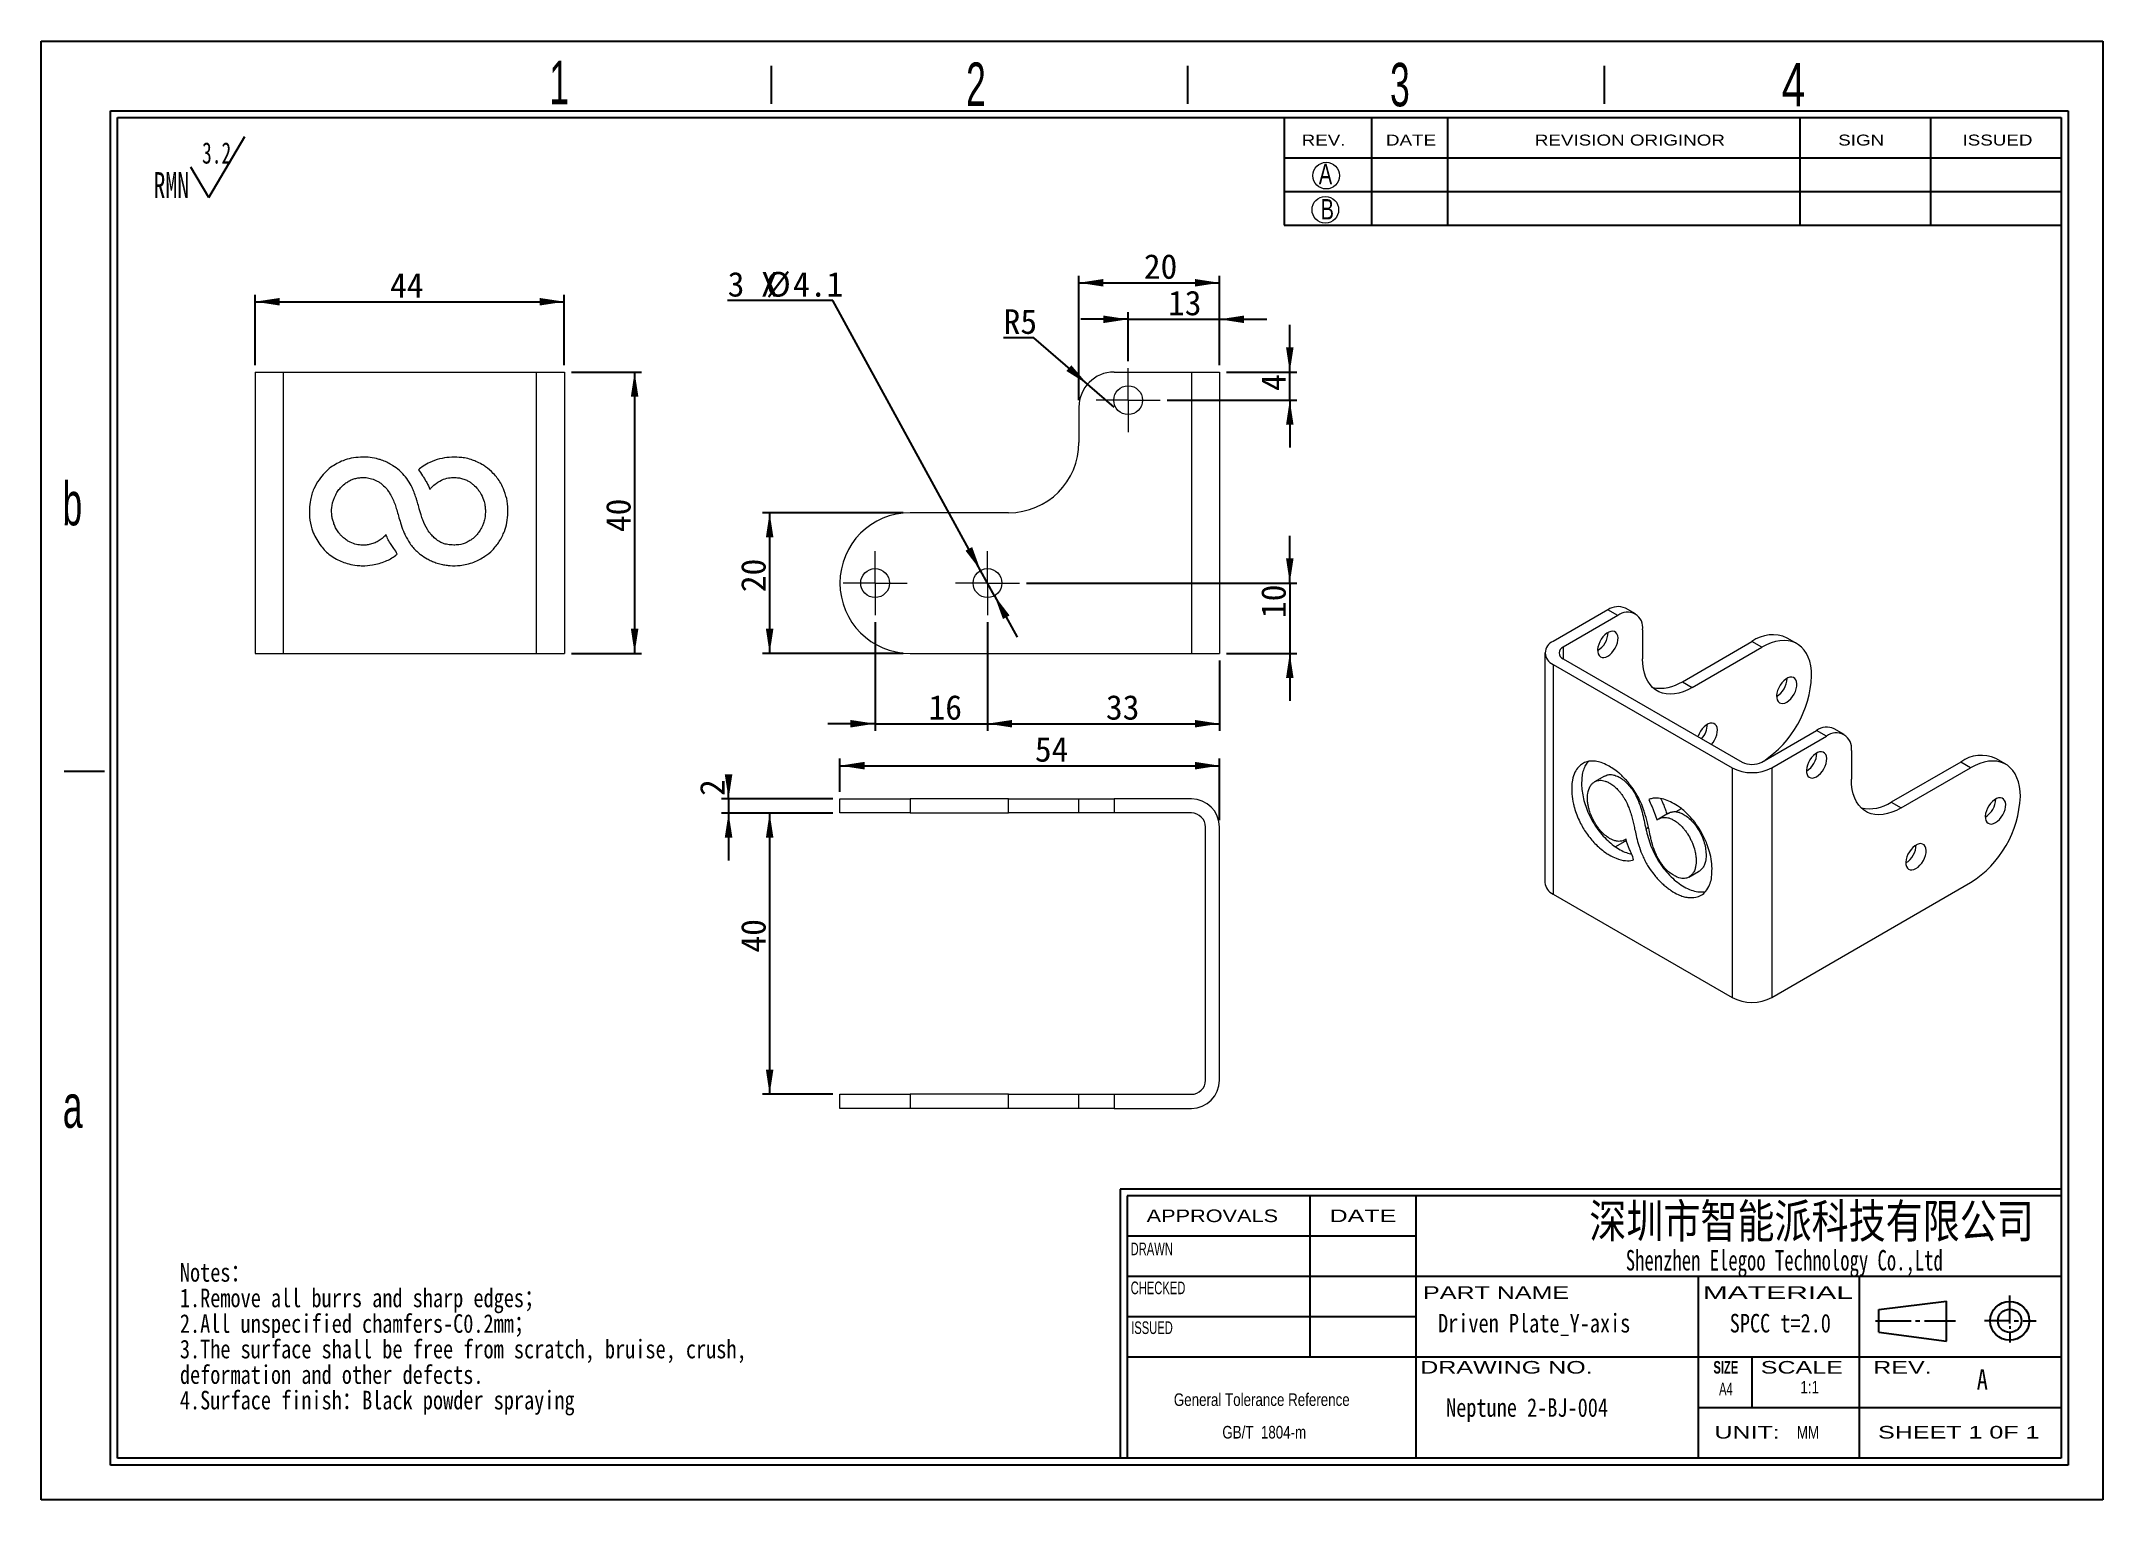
# Model space of a CAD drawing. Header units: millimetres. Extents: x 2 to 295, y 1 to 209.
import ezdxf

# ---------------------------------------------------------------- set-up
doc = ezdxf.new("R2010")
doc.units = ezdxf.units.MM
doc.linetypes.add('CENTER', pattern=[10.16, 6.35, -1.27, 1.27, -1.27])
doc.layers.add('DIM', color=5, linetype='Continuous')
doc.layers.add('SLD-0', color=179, linetype='Continuous')
doc.layers.add('中心线', color=1, linetype='CENTER', lineweight=15)
doc.styles.add('SLDTEXTSTYLE0', font='SIMSUN.TTC', dxfattribs={"width": 0.67})
doc.styles.add('SLDTEXTSTYLE1', font='SIMSUN.TTC', dxfattribs={"width": 0.8})
doc.styles.add('SLDTEXTSTYLE10', font='ARIAL.TTF', dxfattribs={"width": 1.2324})
doc.styles.add('SLDTEXTSTYLE11', font='ARIAL.TTF', dxfattribs={"width": 1.7064})
doc.styles.add('SLDTEXTSTYLE12', font='SIMSUN.TTC', dxfattribs={"width": 0.8, "bigfont": 'bigfont'})
doc.styles.add('SLDTEXTSTYLE13', font='SIMKAI.TTF', dxfattribs={"width": 0.67})
doc.styles.add('SLDTEXTSTYLE14', font='SIMSUN.TTC')
doc.styles.add('SLDTEXTSTYLE2', font='ARIAL.TTF', dxfattribs={"width": 0.7584})
doc.styles.add('SLDTEXTSTYLE3', font='SIMSUN.TTC', dxfattribs={"width": 0.8, "bigfont": 'bigfont'})
doc.styles.add('SLDTEXTSTYLE4', font='SIMSUN.TTC', dxfattribs={"width": 0.8})
doc.styles.add('SLDTEXTSTYLE5', font='ARIAL.TTF', dxfattribs={"width": 0.63516})
doc.styles.add('SLDTEXTSTYLE6', font='GOTHIC.TTF', dxfattribs={"width": 0.7304})
doc.styles.add('SLDTEXTSTYLE7', font='GOTHIC.TTF', dxfattribs={"width": 0.61171})
doc.styles.add('SLDTEXTSTYLE8', font='ARIALBD.TTF', dxfattribs={"width": 0.63516})
doc.styles.add('SLDTEXTSTYLE9', font='ARIAL.TTF', dxfattribs={"width": 1.422})
doc.dimstyles.new('SLDDIMSTYLE0', dxfattribs={"dimtxt": 3.5, "dimasz": 3.5, "dimexe": 0, "dimexo": 0.0625, "dimgap": 0.875, "dimtad": 2, "dimrnd": 1e-09, "dimzin": 12, "dimdsep": 46, "dimtxsty": 'SLDTEXTSTYLE0', "dimsah": 1, "dimcen": 0.09, "dimadec": 0, "dimazin": 3, "dimtfac": 1, "dimtofl": 0, "dimtmove": 0, "dimatfit": 3, "dimfxl": 0, "dimfrac": 2, "dimtolj": 1, "dimtzin": 12, "dimarcsym": 0})
doc.dimstyles.new('SLDDIMSTYLE1', dxfattribs={"dimtxt": 3.5, "dimasz": 3.5, "dimexe": 0, "dimexo": 0.0625, "dimgap": 0.875, "dimtad": 2, "dimrnd": 1e-09, "dimzin": 12, "dimdsep": 46, "dimtxsty": 'SLDTEXTSTYLE0', "dimsah": 1, "dimcen": 0.09, "dimadec": 0, "dimazin": 3, "dimtfac": 1, "dimtmove": 0, "dimatfit": 0, "dimfxl": 0, "dimfrac": 2, "dimtolj": 1, "dimtzin": 12, "dimarcsym": 0})
doc.dimstyles.new('SLDDIMSTYLE2', dxfattribs={"dimtxt": 3.5, "dimasz": 3.5, "dimexe": 0, "dimexo": 0.0625, "dimgap": 0.875, "dimtad": 0, "dimtih": 1, "dimtoh": 1, "dimrnd": 1e-09, "dimzin": 12, "dimdsep": 46, "dimtxsty": 'SLDTEXTSTYLE0', "dimsah": 1, "dimcen": 0, "dimadec": 0, "dimazin": 3, "dimtfac": 1, "dimtofl": 0, "dimtmove": 0, "dimatfit": 3, "dimfxl": 0, "dimfrac": 2, "dimtolj": 1, "dimtzin": 12, "dimarcsym": 0})
doc.dimstyles.new('SLDDIMSTYLE3', dxfattribs={"dimtxt": 3.5, "dimasz": 3.5, "dimexe": 0, "dimexo": 0.0625, "dimgap": 0.875, "dimtad": 0, "dimtih": 1, "dimtoh": 1, "dimrnd": 1e-09, "dimzin": 12, "dimdsep": 46, "dimtxsty": 'SLDTEXTSTYLE0', "dimsah": 1, "dimcen": 0, "dimadec": 0, "dimazin": 3, "dimtfac": 1, "dimtmove": 0, "dimatfit": 3, "dimfxl": 0, "dimfrac": 2, "dimtolj": 1, "dimtzin": 12, "dimarcsym": 0})

# ---------------------------------------------------------------- blocks, each defined once
blk = doc.blocks.new('SW_NOTE_0')
at = {"layer": 'SLD-0', "color": 0}
for q in [(12.98, 9.35), (5.31, 5.02)]:
    blk.add_line((7.87, 0.69), q, dxfattribs=at)
at = {"layer": 'SLD-0', "color": 0, "attachment_point": 1, "style": 'SLDTEXTSTYLE0'}
for s, insert, char_height in [('3.2', (6.9, 8.55), 3.032), ('RMN', (0, 4.31), 3.704)]:
    blk.add_mtext(s, dxfattribs=dict(at, insert=insert, char_height=char_height))
blk = doc.blocks.new('SW_NOTE_1')
at = {"layer": 'SLD-0', "color": 0, "char_height": 2.6458, "attachment_point": 1}
for s, insert, style in [('Notes\\M+18146', (0, 3.08), 'SLDTEXTSTYLE3'), ('1.Remove all burrs and sharp edges\\M+18147', (0, -0.55), 'SLDTEXTSTYLE3'), ('2.All unspecified chamfers-C0.2mm\\M+18147', (0, -4.19), 'SLDTEXTSTYLE3'), ('3.The surface shall be free from scratch, bruise, crush, ', (0, -7.82), 'SLDTEXTSTYLE4'), ('deformation and other defects.', (0, -11.45), 'SLDTEXTSTYLE4'), ('4.Surface finish\\M+18146Black powder spraying', (0, -15.08), 'SLDTEXTSTYLE3')]:
    blk.add_mtext(s, dxfattribs=dict(at, insert=insert, style=style))
blk = doc.blocks.new('SW_NOTE_2')
at = {"layer": 'SLD-0', "color": 0, "char_height": 1.7927, "attachment_point": 2, "style": 'SLDTEXTSTYLE2'}
for s, insert in [('General Tolerance Reference ', (13.02, 2.31)), (' GB/T  1804-m', (13.11, -2.32))]:
    blk.add_mtext(s, dxfattribs=dict(at, insert=insert))
blk = doc.blocks.new('_D')
at = {"layer": 'DIM'}
for p, q in [((77.23, 161.64), (87.23, 161.64)), ((86.23, 161.64), (86.23, 121.64)), ((77.23, 121.64), (87.23, 121.64))]:
    blk.add_line(p, q, dxfattribs=at)
for points in [[(86.23, 161.64), (85.7, 158.14), (86.77, 158.14)], [(86.23, 121.64), (86.77, 125.14), (85.7, 125.14)]]:
    blk.add_solid(points, dxfattribs=at)
at = {"layer": 'DIM', "insert": (82.16, 138.88), "char_height": 3.5, "attachment_point": 1, "rotation": 90, "style": 'SLDTEXTSTYLE14'}
blk.add_mtext('40', dxfattribs=at)
blk = doc.blocks.new('_D_1')
at = {"layer": 'DIM'}
for p, q in [((32.23, 162.64), (32.23, 172.64)), ((32.23, 171.64), (76.23, 171.64)), ((76.23, 162.64), (76.23, 172.64))]:
    blk.add_line(p, q, dxfattribs=at)
for points in [[(32.23, 171.64), (35.73, 171.1), (35.73, 172.17)], [(76.23, 171.64), (72.73, 172.17), (72.73, 171.1)]]:
    blk.add_solid(points, dxfattribs=at)
at = {"layer": 'DIM', "insert": (51.44, 175.71), "char_height": 3.5, "attachment_point": 1, "style": 'SLDTEXTSTYLE14'}
blk.add_mtext('44', dxfattribs=at)
blk = doc.blocks.new('_D_2')
at = {"layer": 'DIM'}
for p, q in [((124.44, 141.64), (104.44, 141.64)), ((105.44, 141.64), (105.44, 121.64)), ((124.44, 121.64), (104.44, 121.64))]:
    blk.add_line(p, q, dxfattribs=at)
for points in [[(105.44, 141.64), (104.91, 138.14), (105.98, 138.14)], [(105.44, 121.64), (105.98, 125.14), (104.91, 125.14)]]:
    blk.add_solid(points, dxfattribs=at)
at = {"layer": 'DIM', "insert": (101.37, 130.34), "char_height": 3.5, "attachment_point": 1, "rotation": 90, "style": 'SLDTEXTSTYLE14'}
blk.add_mtext('20', dxfattribs=at)
blk = doc.blocks.new('_D_3')
at = {"layer": 'DIM'}
for p, q in [((120.44, 126.09), (120.44, 110.64)), ((136.44, 126.09), (136.44, 110.64)), ((120.44, 111.64), (113.71, 111.64)), ((120.44, 111.64), (136.44, 111.64)), ((136.44, 111.64), (143.17, 111.64))]:
    blk.add_line(p, q, dxfattribs=at)
for points in [[(120.44, 111.64), (116.94, 112.17), (116.94, 111.1)], [(136.44, 111.64), (139.94, 111.1), (139.94, 112.17)]]:
    blk.add_solid(points, dxfattribs=at)
at = {"layer": 'DIM', "insert": (128.05, 115.71), "char_height": 3.5, "attachment_point": 1, "style": 'SLDTEXTSTYLE14'}
blk.add_mtext('16', dxfattribs=at)
blk = doc.blocks.new('_D_4')
at = {"layer": 'DIM'}
for p, q in [((136.44, 126.09), (136.44, 110.64)), ((169.44, 120.64), (169.44, 110.64)), ((136.44, 111.64), (169.44, 111.64))]:
    blk.add_line(p, q, dxfattribs=at)
for points in [[(136.44, 111.64), (139.94, 111.1), (139.94, 112.17)], [(169.44, 111.64), (165.94, 112.17), (165.94, 111.1)]]:
    blk.add_solid(points, dxfattribs=at)
at = {"layer": 'DIM', "insert": (153.29, 115.71), "char_height": 3.5, "attachment_point": 1, "style": 'SLDTEXTSTYLE14'}
blk.add_mtext('33', dxfattribs=at)
blk = doc.blocks.new('_D_5')
at = {"layer": 'DIM'}
for p, q in [((156.44, 163.19), (156.44, 170.14)), ((169.44, 162.64), (169.44, 170.14)), ((156.44, 169.14), (149.71, 169.14)), ((156.44, 169.14), (169.44, 169.14)), ((169.44, 169.14), (176.17, 169.14))]:
    blk.add_line(p, q, dxfattribs=at)
for points in [[(156.44, 169.14), (152.94, 169.67), (152.94, 168.6)], [(169.44, 169.14), (172.94, 168.6), (172.94, 169.67)]]:
    blk.add_solid(points, dxfattribs=at)
at = {"layer": 'DIM', "insert": (162.12, 173.21), "char_height": 3.5, "attachment_point": 1, "style": 'SLDTEXTSTYLE14'}
blk.add_mtext('13', dxfattribs=at)
blk = doc.blocks.new('_D_6')
at = {"layer": 'DIM'}
for p, q in [((179.44, 161.64), (179.44, 168.37)), ((170.44, 161.64), (180.44, 161.64)), ((179.44, 157.64), (179.44, 161.64)), ((161.99, 157.64), (180.44, 157.64)), ((179.44, 157.64), (179.44, 150.9))]:
    blk.add_line(p, q, dxfattribs=at)
for points in [[(179.44, 161.64), (179.98, 165.14), (178.91, 165.14)], [(179.44, 157.64), (178.91, 154.14), (179.98, 154.14)]]:
    blk.add_solid(points, dxfattribs=at)
at = {"layer": 'DIM', "insert": (175.37, 158.96), "char_height": 3.5, "attachment_point": 1, "rotation": 90, "style": 'SLDTEXTSTYLE14'}
blk.add_mtext('4', dxfattribs=at)
blk = doc.blocks.new('_D_7')
at = {"layer": 'DIM'}
for p, q in [((179.44, 131.64), (179.44, 138.37)), ((141.99, 131.64), (180.44, 131.64)), ((179.44, 131.64), (179.44, 121.64)), ((170.44, 121.64), (180.44, 121.64)), ((179.44, 121.64), (179.44, 114.9))]:
    blk.add_line(p, q, dxfattribs=at)
for points in [[(179.44, 131.64), (179.98, 135.14), (178.91, 135.14)], [(179.44, 121.64), (178.91, 118.14), (179.98, 118.14)]]:
    blk.add_solid(points, dxfattribs=at)
at = {"layer": 'DIM', "insert": (175.37, 126.66), "char_height": 3.5, "attachment_point": 1, "rotation": 90, "style": 'SLDTEXTSTYLE14'}
blk.add_mtext('10', dxfattribs=at)
blk = doc.blocks.new('_D_8')
at = {"layer": 'DIM'}
for p, q in [((149.44, 157.64), (149.44, 175.33)), ((149.44, 174.33), (169.44, 174.33)), ((169.44, 162.64), (169.44, 175.33))]:
    blk.add_line(p, q, dxfattribs=at)
for points in [[(149.44, 174.33), (152.94, 173.79), (152.94, 174.87)], [(169.44, 174.33), (165.94, 174.87), (165.94, 173.79)]]:
    blk.add_solid(points, dxfattribs=at)
at = {"layer": 'DIM', "insert": (158.68, 178.4), "char_height": 3.5, "attachment_point": 1, "style": 'SLDTEXTSTYLE14'}
blk.add_mtext('20', dxfattribs=at)
blk = doc.blocks.new('_D_9')
at = {"layer": 'DIM'}
for p, q in [((143.04, 166.5), (138.73, 166.5)), ((150.66, 159.91), (143.04, 166.5)), ((154.44, 156.64), (150.66, 159.91))]:
    blk.add_line(p, q, dxfattribs=at)
blk.add_solid([(150.66, 159.91), (148.37, 162.6), (147.66, 161.79)], dxfattribs=at)
at = {"layer": 'DIM', "insert": (138.73, 170.57), "char_height": 3.5, "attachment_point": 1, "style": 'SLDTEXTSTYLE14'}
blk.add_mtext('R5', dxfattribs=at)
blk = doc.blocks.new('_D_10')
at = {"layer": 'DIM'}
for p, q in [((114.45, 171.8), (99.47, 171.8)), ((135.46, 133.43), (114.45, 171.8)), ((137.43, 129.84), (135.46, 133.43)), ((137.43, 129.84), (140.66, 123.93))]:
    blk.add_line(p, q, dxfattribs=at)
for points in [[(135.46, 133.43), (134.25, 136.76), (133.31, 136.24)], [(137.43, 129.84), (138.64, 126.51), (139.58, 127.03)]]:
    blk.add_solid(points, dxfattribs=at)
at = {"layer": 'DIM', "char_height": 3.5, "attachment_point": 1, "style": 'SLDTEXTSTYLE14'}
for s, insert in [('%%c', (104.91, 175.87)), ('3 X ', (99.47, 175.87)), ('4.1', (108.78, 175.87))]:
    blk.add_mtext(s, dxfattribs=dict(at, insert=insert))
blk = doc.blocks.new('SW_CENTERMARKSYMBOL_0')
at = {"layer": '中心线', "color": 0}
for p, q in [((0, 2.5), (0, 4.55)), ((-2.5, 0), (-4.55, 0)), ((0, 0), (-2.5, 0)), ((0, 0), (0, 2.5)), ((0, 0), (0, -2.5)), ((0, 0), (2.5, 0)), ((2.5, 0), (4.55, 0)), ((0, -2.5), (0, -4.55))]:
    blk.add_line(p, q, dxfattribs=at)
blk = doc.blocks.new('SW_CENTERMARKSYMBOL_1')
at = {"layer": '中心线', "color": 0}
for p, q in [((0, 2.5), (0, 4.55)), ((-2.5, 0), (-4.55, 0)), ((0, 0), (-2.5, 0)), ((0, 0), (0, 2.5)), ((0, 0), (0, -2.5)), ((0, 0), (2.5, 0)), ((2.5, 0), (4.55, 0)), ((0, -2.5), (0, -4.55))]:
    blk.add_line(p, q, dxfattribs=at)
blk = doc.blocks.new('SW_CENTERMARKSYMBOL_2')
at = {"layer": '中心线', "color": 0}
for p, q in [((0, 2.5), (0, 4.55)), ((-2.5, 0), (-4.55, 0)), ((0, 0), (-2.5, 0)), ((0, 0), (0, 2.5)), ((0, 0), (0, -2.5)), ((0, 0), (2.5, 0)), ((2.5, 0), (4.55, 0)), ((0, -2.5), (0, -4.55))]:
    blk.add_line(p, q, dxfattribs=at)
blk = doc.blocks.new('_D_11')
at = {"layer": 'DIM'}
for p, q in [((114.44, 98.94), (104.44, 98.94)), ((105.44, 98.94), (105.44, 58.94)), ((114.44, 58.94), (104.44, 58.94))]:
    blk.add_line(p, q, dxfattribs=at)
for points in [[(105.44, 98.94), (104.91, 95.44), (105.98, 95.44)], [(105.44, 58.94), (105.98, 62.44), (104.91, 62.44)]]:
    blk.add_solid(points, dxfattribs=at)
at = {"layer": 'DIM', "insert": (101.37, 79.1), "char_height": 3.5, "attachment_point": 1, "rotation": 90, "style": 'SLDTEXTSTYLE14'}
blk.add_mtext('40', dxfattribs=at)
blk = doc.blocks.new('_D_12')
at = {"layer": 'DIM'}
for p, q in [((115.44, 101.94), (115.44, 106.67)), ((115.44, 105.67), (169.44, 105.67)), ((169.44, 97.94), (169.44, 106.67))]:
    blk.add_line(p, q, dxfattribs=at)
for points in [[(115.44, 105.67), (118.94, 105.13), (118.94, 106.21)], [(169.44, 105.67), (165.94, 106.21), (165.94, 105.13)]]:
    blk.add_solid(points, dxfattribs=at)
at = {"layer": 'DIM', "insert": (143.18, 109.74), "char_height": 3.5, "attachment_point": 1, "style": 'SLDTEXTSTYLE14'}
blk.add_mtext('54', dxfattribs=at)
blk = doc.blocks.new('_D_13')
at = {"layer": 'DIM'}
for p, q in [((99.6, 100.94), (99.6, 102.72)), ((114.44, 100.94), (98.6, 100.94)), ((99.6, 100.94), (99.6, 98.94)), ((114.44, 98.94), (98.6, 98.94)), ((99.6, 98.94), (99.6, 92.21))]:
    blk.add_line(p, q, dxfattribs=at)
for points in [[(99.6, 100.94), (100.14, 104.44), (99.06, 104.44)], [(99.6, 98.94), (99.06, 95.44), (100.14, 95.44)]]:
    blk.add_solid(points, dxfattribs=at)
at = {"layer": 'DIM', "insert": (95.53, 101.36), "char_height": 3.5, "attachment_point": 1, "rotation": 90, "style": 'SLDTEXTSTYLE14'}
blk.add_mtext('2', dxfattribs=at)

msp = doc.modelspace()

# ---------------------------------------------------------------- linework, layer by layer
at = {"color": 7, "linetype": 'Continuous', "lineweight": 15}
for p, q in [((32.235, 161.635), (32.235, 121.635)), ((32.235, 161.635), (36.235, 161.635)), ((36.235, 161.635), (36.235, 121.635)), ((36.235, 161.635), (72.235, 161.635)), ((72.235, 161.635), (72.235, 121.635)), ((72.235, 161.635), (76.235, 161.635)), ((76.235, 161.635), (76.235, 121.635)), ((154.444, 161.635), (165.444, 161.635)), ((165.444, 161.635), (165.444, 121.635)), ((165.444, 161.635), (169.444, 161.635)), ((169.444, 161.635), (169.444, 121.635)), ((149.444, 156.635), (149.444, 151.635)), ((139.444, 141.635), (125.444, 141.635)), ((224.691, 127.821), (216.913, 123.33)), ((226.106, 127.004), (218.327, 122.514)), ((226.106, 127.004), (224.691, 127.821)), ((228.605, 127.252), (227.191, 128.068)), ((229.641, 124.963), (229.641, 120.88)), ((235.298, 117.613), (245.197, 123.328)), ((246.612, 122.511), (245.197, 123.328)), ((251.611, 123.006), (250.197, 123.823)), ((32.235, 121.635), (36.235, 121.635)), ((36.235, 121.635), (72.235, 121.635)), ((72.235, 121.635), (76.235, 121.635)), ((125.444, 121.635), (165.444, 121.635)), ((165.444, 121.635), (169.444, 121.635)), ((215.742, 121.698), (215.742, 89.036)), ((218.327, 120.881), (243.783, 106.186)), ((236.712, 116.797), (246.612, 122.511)), ((216.913, 120.065), (242.369, 105.37)), ((216.913, 120.065), (216.913, 87.403)), ((235.298, 117.613), (236.712, 116.797)), ((246.612, 106.186), (254.39, 110.676)), ((248.026, 105.37), (255.804, 109.86)), ((255.804, 109.86), (254.39, 110.676)), ((258.304, 110.107), (256.89, 110.924)), ((259.34, 107.818), (259.34, 103.735)), ((274.896, 106.183), (264.996, 100.468)), ((276.31, 105.367), (274.896, 106.183)), ((281.31, 105.862), (279.895, 106.678)), ((224.22, 104.186), (222.806, 103.369)), ((242.369, 105.37), (242.369, 72.708)), ((248.026, 105.37), (248.026, 72.708)), ((266.411, 99.652), (276.31, 105.367)), ((115.444, 98.945), (115.444, 100.945)), ((115.444, 100.945), (125.444, 100.945)), ((125.444, 100.945), (125.444, 98.945)), ((139.444, 100.945), (125.444, 100.945)), ((139.444, 98.945), (139.444, 100.945)), ((139.444, 100.945), (149.444, 100.945)), ((149.444, 98.945), (149.444, 100.945)), ((149.444, 100.945), (154.444, 100.945)), ((154.444, 100.945), (154.444, 98.945)), ((165.444, 100.945), (154.444, 100.945)), ((264.996, 100.468), (266.411, 99.652)), ((125.444, 98.945), (115.444, 98.945)), ((125.444, 98.945), (139.444, 98.945)), ((149.444, 98.945), (139.444, 98.945)), ((154.444, 98.945), (149.444, 98.945)), ((165.444, 98.945), (154.444, 98.945)), ((167.444, 60.945), (167.444, 96.945)), ((169.444, 60.945), (169.444, 96.945)), ((230.478, 96.867), (230.112, 96.655)), ((233.306, 98.899), (231.891, 98.083)), ((235.134, 99.555), (234.371, 99.114)), ((227.332, 95.051), (225.773, 94.151)), ((227.121, 95.123), (227.289, 95.22)), ((236.193, 89.802), (237.607, 90.618)), ((248.026, 72.708), (276.31, 89.036)), ((216.913, 87.403), (242.369, 72.708)), ((115.444, 56.945), (115.444, 58.945)), ((115.444, 58.945), (125.444, 58.945)), ((125.444, 58.945), (125.444, 56.945)), ((139.444, 58.945), (125.444, 58.945)), ((139.444, 56.945), (139.444, 58.945)), ((139.444, 58.945), (149.444, 58.945)), ((149.444, 56.945), (149.444, 58.945)), ((149.444, 58.945), (154.444, 58.945)), ((154.444, 58.945), (154.444, 56.945)), ((154.444, 58.945), (165.444, 58.945)), ((125.444, 56.945), (115.444, 56.945)), ((139.444, 56.945), (125.444, 56.945)), ((149.444, 56.945), (139.444, 56.945)), ((154.444, 56.945), (149.444, 56.945)), ((154.444, 56.945), (165.444, 56.945))]:
    msp.add_line(p, q, dxfattribs=at)
at = {"color": 8, "linetype": 'Continuous', "lineweight": 15}
msp.add_line((218.327, 122.514), (218.327, 120.881), dxfattribs=at)
at = {"color": 7, "linetype": 'Continuous', "lineweight": 15, "flags": 128}
for points in [[(224.691, 121.248), (224.983, 121.451), (225.263, 121.714), (225.519, 122.026), (225.742, 122.375), (225.921, 122.746), (226.051, 123.125), (226.124, 123.495), (226.139, 123.842), (226.095, 124.151), (225.993, 124.41), (225.838, 124.608), (225.636, 124.737), (225.395, 124.791), (225.125, 124.769), (224.838, 124.672), (224.545, 124.502), (224.257, 124.268), (223.988, 123.979), (223.747, 123.647), (223.545, 123.285), (223.39, 122.908), (223.288, 122.531), (223.244, 122.171), (223.258, 121.841), (223.332, 121.556), (223.461, 121.326), (223.641, 121.162), (223.863, 121.07), (224.12, 121.053), (224.399, 121.114), (224.691, 121.248)], [(253.683, 118.428), (253.653, 119.164), (253.562, 119.859), (253.413, 120.507), (253.205, 121.102), (252.941, 121.64), (252.624, 122.115), (252.254, 122.524), (251.837, 122.864), (251.375, 123.13), (250.873, 123.322), (250.334, 123.437), (249.763, 123.475), (249.166, 123.435), (248.547, 123.317), (247.911, 123.122), (247.264, 122.853), (246.612, 122.511)], [(236.712, 116.797), (236.06, 116.455), (235.413, 116.186), (234.777, 115.991), (234.158, 115.873), (233.56, 115.833), (232.99, 115.871), (232.451, 115.986), (231.948, 116.178), (231.487, 116.444), (231.069, 116.784), (230.7, 117.193), (230.382, 117.668), (230.119, 118.206), (229.911, 118.801), (229.761, 119.449), (229.671, 120.144), (229.641, 120.88)], [(250.147, 114.713), (250.439, 114.916), (250.719, 115.179), (250.975, 115.491), (251.198, 115.84), (251.377, 116.212), (251.506, 116.59), (251.58, 116.961), (251.595, 117.308), (251.55, 117.617), (251.449, 117.876), (251.293, 118.073), (251.091, 118.202), (250.851, 118.257), (250.581, 118.235), (250.294, 118.137), (250, 117.968), (249.713, 117.734), (249.444, 117.444), (249.203, 117.112), (249.001, 116.75), (248.846, 116.373), (248.744, 115.996), (248.699, 115.636), (248.714, 115.306), (248.788, 115.021), (248.917, 114.791), (249.097, 114.627), (249.319, 114.535), (249.575, 114.519), (249.855, 114.579), (250.147, 114.713)], [(239.444, 108.691), (239.662, 108.96), (239.884, 109.309), (240.064, 109.68), (240.193, 110.059), (240.266, 110.429), (240.281, 110.776), (240.237, 111.085), (240.135, 111.344), (239.98, 111.542), (239.778, 111.671), (239.537, 111.725), (239.267, 111.703), (238.98, 111.606), (238.687, 111.436), (238.399, 111.202), (238.13, 110.913), (237.889, 110.581), (237.687, 110.219), (237.532, 109.842), (237.519, 109.802)], [(254.39, 104.103), (254.682, 104.306), (254.961, 104.569), (255.218, 104.881), (255.44, 105.23), (255.62, 105.602), (255.749, 105.981), (255.823, 106.351), (255.837, 106.698), (255.793, 107.007), (255.691, 107.266), (255.536, 107.464), (255.334, 107.592), (255.093, 107.647), (254.824, 107.625), (254.536, 107.527), (254.243, 107.358), (253.956, 107.124), (253.686, 106.835), (253.446, 106.502), (253.243, 106.14), (253.088, 105.763), (252.986, 105.387), (252.942, 105.026), (252.957, 104.697), (253.03, 104.411), (253.16, 104.182), (253.339, 104.017), (253.562, 103.925), (253.818, 103.909), (254.098, 103.969), (254.39, 104.103)], [(283.381, 101.283), (283.351, 102.019), (283.261, 102.714), (283.111, 103.362), (282.904, 103.958), (282.64, 104.495), (282.322, 104.971), (281.953, 105.38), (281.536, 105.719), (281.074, 105.986), (280.571, 106.178), (280.033, 106.293), (279.462, 106.33), (278.864, 106.29), (278.245, 106.172), (277.609, 105.978), (276.963, 105.709), (276.31, 105.367)], [(266.411, 99.652), (265.758, 99.31), (265.111, 99.041), (264.476, 98.847), (263.856, 98.729), (263.259, 98.689), (262.688, 98.726), (262.149, 98.841), (261.647, 99.033), (261.185, 99.3), (260.768, 99.639), (260.399, 100.048), (260.081, 100.524), (259.817, 101.061), (259.609, 101.657), (259.46, 102.304), (259.37, 102.999), (259.34, 103.735)], [(279.846, 97.569), (280.137, 97.771), (280.417, 98.034), (280.674, 98.347), (280.896, 98.696), (281.076, 99.067), (281.205, 99.446), (281.278, 99.816), (281.293, 100.163), (281.249, 100.472), (281.147, 100.731), (280.992, 100.929), (280.79, 101.058), (280.549, 101.112), (280.28, 101.09), (279.992, 100.992), (279.699, 100.823), (279.412, 100.589), (279.142, 100.3), (278.901, 99.967), (278.699, 99.605), (278.544, 99.228), (278.442, 98.852), (278.398, 98.491), (278.413, 98.162), (278.486, 97.876), (278.615, 97.647), (278.795, 97.483), (279.018, 97.391), (279.274, 97.374), (279.554, 97.434), (279.846, 97.569)], [(268.532, 91.037), (268.824, 91.24), (269.104, 91.503), (269.36, 91.815), (269.583, 92.164), (269.762, 92.536), (269.891, 92.915), (269.965, 93.285), (269.98, 93.632), (269.935, 93.941), (269.833, 94.2), (269.678, 94.398), (269.476, 94.526), (269.235, 94.581), (268.966, 94.559), (268.679, 94.461), (268.385, 94.292), (268.098, 94.058), (267.828, 93.769), (267.588, 93.436), (267.386, 93.074), (267.23, 92.697), (267.129, 92.321), (267.084, 91.96), (267.099, 91.631), (267.173, 91.345), (267.302, 91.116), (267.481, 90.951), (267.704, 90.859), (267.96, 90.843), (268.24, 90.903), (268.532, 91.037)]]:
    msp.add_lwpolyline(points, dxfattribs=at)
at = {"color": 7, "linetype": 'Continuous', "lineweight": 15}
for centre in [(156.444, 157.635), (120.444, 131.635), (136.444, 131.635)]:
    msp.add_circle(centre, 2.05, dxfattribs=at)
for centre, radius, start, end in [((154.444, 156.635), 5, 90, 180), ((139.444, 151.635), 10, 270, 0), ((125.444, 131.635), 10, 90, 180), ((125.444, 131.635), 10, 180, 270), ((226.157, 125.763), 2.526, 65.84324, 125.46729), ((227.486, 125.312), 2.184, 350.78593, 129.20332), ((217.549, 121.698), 1.752, 111.26828, 248.73173), ((221.633, 124.687), 3.094, 301.33873, 358.66664), ((248.118, 119.325), 4.955, 65.19464, 126.11581), ((218.637, 121.698), 0.873, 110.78332, 249.21669), ((232.178, 122.394), 5.709, 258.6599, 303.1226), ((238.296, 119.131), 15.403, 303.80886, 357.38411), ((247.089, 118.153), 3.094, 301.3388, 358.6666), ((235.736, 111.641), 3.133, 317.06122, 358.31618), ((255.856, 108.619), 2.526, 65.84324, 125.46729), ((257.184, 108.168), 2.184, 350.78593, 129.20332), ((245.197, 108.915), 3.074, 242.60962, 297.39038), ((251.331, 107.543), 3.095, 301.34556, 358.65981), ((277.817, 102.18), 4.955, 65.19464, 126.11581), ((245.197, 110.801), 6.124, 242.49142, 297.50857), ((165.444, 96.945), 4, 0, 90), ((261.877, 105.25), 5.709, 258.6599, 303.1226), ((268.061, 101.964), 15.335, 302.54187, 357.45812), ((276.787, 101.008), 3.095, 301.34561, 358.65979), ((165.444, 96.945), 2, 0, 90), ((265.473, 94.477), 3.095, 301.34561, 358.65976), ((217.726, 89.223), 1.993, 185.38836, 245.9318), ((245.197, 78.139), 6.124, 242.49142, 297.50857), ((165.444, 60.945), 2, 270, 0), ((165.444, 60.945), 4, 270, 0)]:
    msp.add_arc(centre, radius, start, end, dxfattribs=at)
for points, knots in [([(57.116, 144.964), (57.202, 145.073), (57.47, 145.379), (58.096, 145.893), (58.957, 146.425), (59.885, 146.627), (60.554, 146.656), (60.995, 146.63), (61.325, 146.578), (61.624, 146.518), (62.003, 146.379), (62.444, 146.234), (62.82, 145.985), (63.084, 145.794), (63.488, 145.496), (63.801, 145.099), (64.119, 144.715), (64.425, 144.247), (64.754, 143.572), (64.94, 142.719), (65.037, 141.828), (64.964, 140.975), (64.771, 140.19), (64.526, 139.583), (64.209, 139.053), (63.771, 138.488), (63.368, 138.042), (62.863, 137.716), (62.223, 137.33), (61.392, 137.058), (60.448, 137.034), (59.69, 137.086), (58.966, 137.256), (58.324, 137.602), (57.746, 138.024), (57.215, 138.591), (56.602, 139.412), (56.15, 140.36), (55.822, 141.467), (55.536, 142.351), (55.337, 143.171), (55.096, 143.865), (54.868, 144.515), (54.519, 145.373), (54.004, 146.266), (53.375, 147.056), (52.667, 147.764), (52.042, 148.197), (51.382, 148.623), (50.776, 148.921), (50.111, 149.168), (49.294, 149.395), (48.353, 149.557), (47.15, 149.542), (45.945, 149.421), (44.51, 148.989), (42.836, 148.099), (41.471, 146.629), (40.522, 145.007), (40.08, 143.571), (39.952, 142.193), (39.958, 140.814), (40.198, 139.688), (40.681, 138.286), (41.343, 137.223), (42.204, 136.183), (42.958, 135.573), (43.768, 135.052), (44.662, 134.639), (45.642, 134.33), (46.597, 134.141), (47.727, 134.072), (49.101, 134.204), (50.726, 134.636), (51.857, 135.269), (52.356, 135.668), (52.428, 135.728)], [0.01269956, 0.01269956, 0.01269956, 0.01269956, 0.01868654, 0.03014678, 0.04750577, 0.06169433, 0.07045276, 0.07631328, 0.08069778, 0.0848484, 0.08939088, 0.09810056, 0.10470656, 0.10866636, 0.11218095, 0.12627036, 0.130164, 0.13366839, 0.15033997, 0.16208825, 0.17112627, 0.18887674, 0.19857997, 0.20585258, 0.2169921, 0.22503266, 0.23670654, 0.24255918, 0.25084153, 0.26893975, 0.2792559, 0.2914085, 0.30160165, 0.3110061, 0.32259619, 0.33229469, 0.34434521, 0.36664318, 0.3769789, 0.39410354, 0.406657, 0.41325377, 0.42573865, 0.43633156, 0.45311388, 0.46993346, 0.47965947, 0.49612738, 0.50256952, 0.51345955, 0.52511984, 0.53312183, 0.54996459, 0.56597486, 0.58482767, 0.60193178, 0.63025314, 0.66540633, 0.68666433, 0.71088066, 0.72932618, 0.7461442, 0.77013522, 0.77842709, 0.80997579, 0.82327514, 0.83641558, 0.85155369, 0.86468125, 0.87867321, 0.89572625, 0.90648558, 0.9273163, 0.95489915, 0.97835904, 0.98240558, 0.98240558, 0.98240558, 0.98240558]), ([(50.904, 138.558), (50.866, 138.514), (50.681, 138.306), (50.307, 137.958), (49.755, 137.583), (49.142, 137.282), (48.513, 137.11), (47.884, 137.005), (47.342, 137.025), (46.86, 137.07), (46.279, 137.212), (45.673, 137.46), (45.057, 137.874), (44.62, 138.239), (44.281, 138.604), (43.982, 138.989), (43.739, 139.38), (43.531, 139.862), (43.367, 140.316), (43.209, 140.877), (43.092, 141.658), (43.147, 142.814), (43.542, 143.927), (44.055, 144.797), (44.547, 145.356), (45.087, 145.839), (45.645, 146.189), (46.173, 146.406), (46.702, 146.577), (47.21, 146.631), (47.783, 146.66), (48.44, 146.581), (49.103, 146.391), (49.63, 146.129), (50.005, 145.905), (50.306, 145.686), (50.674, 145.347), (51.063, 144.923), (51.491, 144.264), (51.784, 143.705), (52, 143.178), (52.211, 142.683), (52.389, 142), (52.646, 141.134), (52.952, 140.122), (53.234, 139.202), (53.696, 138.234), (54.124, 137.446), (54.712, 136.693), (55.219, 136.165), (55.866, 135.598), (56.574, 135.149), (57.318, 134.771), (57.993, 134.504), (58.69, 134.307), (59.369, 134.188), (60.263, 134.073), (61.264, 134.105), (62.396, 134.286), (63.595, 134.692), (64.866, 135.311), (66.076, 136.336), (67.031, 137.533), (67.712, 138.868), (68.12, 140.27), (68.21, 141.72), (68.192, 143.255), (67.741, 144.65), (67.149, 146.02), (66.22, 147.183), (65.274, 148.038), (64.422, 148.583), (63.741, 148.923), (62.91, 149.226), (62.116, 149.437), (61.06, 149.54), (59.871, 149.545), (58.447, 149.331), (57.205, 148.869), (56.209, 148.308), (55.691, 147.925), (55.474, 147.743)], [0.01620576, 0.01620576, 0.01620576, 0.01620576, 0.01870891, 0.02819923, 0.03810721, 0.0473947, 0.05744971, 0.06612406, 0.0747478, 0.08072175, 0.08694716, 0.10045348, 0.10863687, 0.11886518, 0.12492869, 0.13004417, 0.13985746, 0.14464561, 0.1526592, 0.16062753, 0.1697096, 0.18660308, 0.20992751, 0.21971313, 0.23000466, 0.24186166, 0.25081877, 0.25822862, 0.26640289, 0.27469838, 0.28012047, 0.2910887, 0.3030215, 0.30966534, 0.31639281, 0.32184302, 0.32565831, 0.33791746, 0.34649186, 0.35944664, 0.3650423, 0.37101846, 0.38260116, 0.39540009, 0.40995232, 0.42817786, 0.43671978, 0.4561282, 0.46663558, 0.47779832, 0.48762029, 0.50365556, 0.51373661, 0.5235434, 0.5348735, 0.54486062, 0.55322467, 0.57367847, 0.58775256, 0.60244036, 0.62807745, 0.64812589, 0.6702696, 0.69365112, 0.71222749, 0.73272647, 0.75610293, 0.77778037, 0.79535801, 0.82016993, 0.84115344, 0.85001358, 0.86367719, 0.87386133, 0.8881054, 0.89892278, 0.91944584, 0.93921831, 0.96062238, 0.97613589, 0.98832427, 0.98832427, 0.98832427, 0.98832427]), ([(55.474, 147.743), (55.706, 147.488), (55.954, 147.027), (56.371, 146.434), (56.721, 145.785), (57.012, 145.308), (57.116, 144.964)], [0, 0, 0, 0, 0.3171783, 0.4834521, 0.6705373, 1, 1, 1, 1]), ([(52.428, 135.728), (52.329, 136.021), (52.047, 136.484), (51.426, 137.362), (51.005, 138.011), (50.904, 138.558)], [0, 0, 0, 0, 0.2858737, 0.5005894, 1, 1, 1, 1]), ([(231.678, 97.928), (231.739, 97.982), (231.928, 98.123), (232.371, 98.287), (232.98, 98.37), (233.636, 98.156), (234.109, 97.906), (234.421, 97.705), (234.655, 97.528), (234.866, 97.357), (235.134, 97.088), (235.446, 96.79), (235.712, 96.434), (235.898, 96.169), (236.184, 95.762), (236.406, 95.31), (236.631, 94.866), (236.846, 94.359), (237.079, 93.674), (237.211, 92.901), (237.279, 92.134), (237.228, 91.467), (237.091, 90.906), (236.918, 90.51), (236.694, 90.207), (236.384, 89.924), (236.099, 89.724), (235.742, 89.664), (235.289, 89.61), (234.702, 89.727), (234.034, 90.093), (233.499, 90.444), (232.986, 90.879), (232.533, 91.423), (232.124, 92.004), (231.748, 92.684), (231.315, 93.605), (230.995, 94.563), (230.763, 95.601), (230.561, 96.44), (230.421, 97.19), (230.25, 97.855), (230.089, 98.479), (229.842, 99.322), (229.478, 100.262), (229.033, 101.163), (228.533, 102.03), (228.09, 102.639), (227.624, 103.256), (227.196, 103.747), (226.725, 104.221), (226.147, 104.74), (225.482, 105.255), (224.631, 105.734), (223.779, 106.128), (222.764, 106.36), (221.581, 106.317), (220.616, 105.674), (219.945, 104.737), (219.632, 103.745), (219.542, 102.672), (219.546, 101.543), (219.716, 100.526), (220.057, 99.184), (220.526, 98.046), (221.134, 96.846), (221.667, 96.039), (222.24, 95.283), (222.872, 94.581), (223.565, 93.929), (224.24, 93.385), (225.039, 92.867), (226.011, 92.414), (227.16, 92.104), (227.96, 92.159), (228.312, 92.281), (228.363, 92.3)], [0.01269956, 0.01269956, 0.01269956, 0.01269956, 0.01868654, 0.03014678, 0.04750577, 0.06169433, 0.07045276, 0.07631328, 0.08069778, 0.0848484, 0.08939088, 0.09810056, 0.10470656, 0.10866636, 0.11218095, 0.12627036, 0.130164, 0.13366839, 0.15033997, 0.16208825, 0.17112627, 0.18887674, 0.19857997, 0.20585258, 0.2169921, 0.22503266, 0.23670654, 0.24255918, 0.25084153, 0.26893975, 0.2792559, 0.2914085, 0.30160165, 0.3110061, 0.32259619, 0.33229469, 0.34434521, 0.36664318, 0.3769789, 0.39410354, 0.406657, 0.41325377, 0.42573865, 0.43633156, 0.45311388, 0.46993346, 0.47965947, 0.49612738, 0.50256952, 0.51345955, 0.52511984, 0.53312183, 0.54996459, 0.56597486, 0.58482767, 0.60193178, 0.63025314, 0.66540633, 0.68666433, 0.71088066, 0.72932618, 0.7461442, 0.77013522, 0.77842709, 0.80997579, 0.82327514, 0.83641558, 0.85155369, 0.86468125, 0.87867321, 0.89572625, 0.90648558, 0.9273163, 0.95489915, 0.97835904, 0.98240558, 0.98240558, 0.98240558, 0.98240558]), ([(221.92, 106.264), (221.784, 106.104), (221.494, 105.763), (221.192, 105.066), (221.008, 104.222), (220.95, 103.286), (220.976, 102.298), (221.15, 101.245), (221.428, 100.164), (221.866, 99.054), (222.387, 97.931), (223.07, 96.856), (223.836, 95.871), (224.674, 95.011), (225.548, 94.269), (226.446, 93.684), (227.299, 93.289), (227.835, 93.147), (228.082, 93.081)], [0, 0, 0, 0, 0.0542038, 0.1157148, 0.1772512, 0.2387547, 0.3002141, 0.3617642, 0.4232024, 0.4848034, 0.550571, 0.6160437, 0.6815917, 0.74713, 0.8127153, 0.8782361, 0.9438546, 1, 1, 1, 1]), ([(227.286, 95.233), (227.259, 95.213), (227.128, 95.118), (226.864, 94.987), (226.473, 94.906), (226.04, 94.91), (225.595, 95.027), (225.15, 95.198), (224.767, 95.435), (224.426, 95.669), (224.016, 96.022), (223.587, 96.471), (223.151, 97.061), (222.842, 97.538), (222.603, 97.974), (222.392, 98.411), (222.219, 98.829), (222.072, 99.308), (221.957, 99.745), (221.845, 100.268), (221.762, 100.954), (221.801, 101.875), (222.08, 102.622), (222.443, 103.124), (222.791, 103.379), (223.173, 103.553), (223.567, 103.611), (223.94, 103.572), (224.315, 103.496), (224.674, 103.333), (225.079, 103.123), (225.543, 102.79), (226.013, 102.364), (226.385, 101.935), (226.65, 101.599), (226.863, 101.297), (227.123, 100.87), (227.398, 100.366), (227.701, 99.653), (227.908, 99.077), (228.061, 98.558), (228.21, 98.068), (228.336, 97.437), (228.517, 96.625), (228.734, 95.674), (228.933, 94.808), (229.26, 93.829), (229.563, 93.011), (229.978, 92.156), (230.337, 91.518), (230.795, 90.79), (231.295, 90.135), (231.821, 89.523), (232.298, 89.029), (232.791, 88.584), (233.271, 88.209), (233.903, 87.751), (234.612, 87.368), (235.412, 87.054), (236.259, 86.896), (237.158, 86.882), (238.014, 87.225), (238.69, 87.813), (239.171, 88.625), (239.459, 89.603), (239.523, 90.751), (239.51, 92.011), (239.191, 93.335), (238.773, 94.695), (238.116, 96.024), (237.447, 97.108), (236.845, 97.9), (236.363, 98.457), (235.775, 99.043), (235.214, 99.54), (234.468, 100.054), (233.627, 100.544), (232.619, 100.951), (231.741, 101.08), (231.037, 101.029), (230.671, 100.928), (230.517, 100.868)], [0.01620576, 0.01620576, 0.01620576, 0.01620576, 0.01870891, 0.02819923, 0.03810721, 0.0473947, 0.05744971, 0.06612406, 0.0747478, 0.08072175, 0.08694716, 0.10045348, 0.10863687, 0.11886518, 0.12492869, 0.13004417, 0.13985746, 0.14464561, 0.1526592, 0.16062753, 0.1697096, 0.18660308, 0.20992751, 0.21971313, 0.23000466, 0.24186166, 0.25081877, 0.25822862, 0.26640289, 0.27469838, 0.28012047, 0.2910887, 0.3030215, 0.30966534, 0.31639281, 0.32184302, 0.32565831, 0.33791746, 0.34649186, 0.35944664, 0.3650423, 0.37101846, 0.38260116, 0.39540009, 0.40995232, 0.42817786, 0.43671978, 0.4561282, 0.46663558, 0.47779832, 0.48762029, 0.50365556, 0.51373661, 0.5235434, 0.5348735, 0.54486062, 0.55322467, 0.57367847, 0.58775256, 0.60244036, 0.62807745, 0.64812589, 0.6702696, 0.69365112, 0.71222749, 0.73272647, 0.75610293, 0.77778037, 0.79535801, 0.82016993, 0.84115344, 0.85001358, 0.86367719, 0.87386133, 0.8881054, 0.89892278, 0.91944584, 0.93921831, 0.96062238, 0.97613589, 0.98832427, 0.98832427, 0.98832427, 0.98832427]), ([(224.225, 104.176), (224.384, 104.259), (224.724, 104.436), (225.348, 104.414), (226.002, 104.213), (226.638, 103.855), (227.261, 103.353), (227.841, 102.72), (228.365, 102.004), (228.871, 101.087), (229.301, 99.997), (229.661, 98.775), (229.895, 97.58), (230.169, 96.375), (230.481, 95.161), (230.927, 93.935), (231.505, 92.73), (232.21, 91.584), (233.028, 90.551), (233.91, 89.635), (234.843, 88.885), (235.813, 88.276), (236.798, 87.863), (237.74, 87.692), (238.304, 87.747), (238.576, 87.773)], [0, 0, 0, 0, 0.0336093, 0.0718793, 0.1041627, 0.1364849, 0.1688773, 0.2011875, 0.2334931, 0.2658547, 0.3143373, 0.3628386, 0.4113958, 0.4599445, 0.5084467, 0.5570132, 0.6054914, 0.6539819, 0.7025123, 0.7510022, 0.7995105, 0.8480087, 0.8997879, 0.9515725, 1, 1, 1, 1]), ([(230.517, 100.868), (230.681, 100.565), (230.857, 100.087), (231.152, 99.433), (231.399, 98.76), (231.605, 98.251), (231.678, 97.928)], [0, 0, 0, 0, 0.3171783, 0.4834521, 0.6705373, 1, 1, 1, 1]), ([(232.253, 100.976), (232.306, 100.848), (232.435, 100.537), (232.656, 100.011), (232.897, 99.394), (233.027, 98.961), (233.092, 98.745)], [0, 0, 0, 0, 0.1723825, 0.4188543, 0.7097321, 1, 1, 1, 1]), ([(233.317, 98.88), (233.38, 98.921), (233.579, 99.052), (233.989, 99.135), (234.522, 99.148), (235.113, 98.945), (235.762, 98.597), (236.45, 98.039), (237.135, 97.285), (237.707, 96.39), (238.17, 95.441), (238.501, 94.468), (238.66, 93.528), (238.687, 92.647), (238.573, 91.915), (238.354, 91.331), (238.022, 90.95), (237.786, 90.683), (237.616, 90.63), (237.603, 90.626)], [0, 0, 0, 0, 0.02629061, 0.0835378, 0.14053772, 0.19764713, 0.25466182, 0.32573082, 0.39679251, 0.4678745, 0.53924818, 0.61059802, 0.6818563, 0.75309942, 0.82446832, 0.88144234, 0.93846738, 0.99560319, 1, 1, 1, 1]), ([(228.363, 92.3), (228.293, 92.58), (228.094, 93.073), (227.655, 94.043), (227.357, 94.745), (227.286, 95.233)], [0, 0, 0, 0, 0.2858737, 0.5005894, 1, 1, 1, 1])]:
    msp.add_open_spline(points, degree=3, knots=knots, dxfattribs=at)
at = {"layer": 'SLD-0'}
for p, q in [((1.812, 208.674), (295.107, 208.674)), ((1.812, 1.294), (1.812, 208.674)), ((295.107, 208.674), (295.107, 1.294)), ((12.675, 7.219), (12.675, 197.811)), ((12.675, 197.811), (289.181, 197.811)), ((252.017, 197.811), (252.017, 182.514)), ((270.599, 197.811), (270.599, 182.514)), ((289.181, 197.811), (289.181, 7.219)), ((289.181, 7.219), (12.675, 7.219)), ((295.107, 1.294), (1.812, 1.294))]:
    msp.add_line(p, q, dxfattribs=at)
at = {"layer": 'SLD-0', "color": 6, "linetype": 'Continuous'}
for p, q in [((105.701, 199.786), (105.701, 205.169)), ((164.952, 199.786), (164.952, 205.169)), ((224.204, 199.786), (224.204, 205.169)), ((11.687, 6.231), (11.687, 198.799)), ((11.687, 198.799), (290.169, 198.799)), ((290.169, 198.799), (290.169, 6.231)), ((10.805, 104.853), (5.068, 104.853)), ((290.169, 6.231), (11.687, 6.231))]:
    msp.add_line(p, q, dxfattribs=at)
at = {"layer": 'SLD-0', "color": 179, "linetype": 'Continuous'}
for p, q in [((178.659, 197.811), (178.659, 182.514)), ((191.05, 197.811), (191.05, 182.514)), ((201.886, 197.811), (201.886, 182.514)), ((178.659, 192.074), (289.181, 192.074)), ((178.659, 187.294), (289.181, 187.294)), ((178.659, 182.514), (289.181, 182.514)), ((289.181, 45.462), (155.33, 45.462)), ((155.33, 45.462), (155.33, 7.219)), ((289.181, 44.506), (156.286, 44.506)), ((156.286, 44.506), (156.286, 7.219)), ((182.281, 44.506), (182.281, 21.56)), ((197.398, 44.506), (197.398, 7.219)), ((197.398, 38.77), (156.286, 38.77)), ((289.181, 33.033), (156.286, 33.033)), ((237.553, 33.033), (237.553, 7.219)), ((260.499, 7.219), (260.499, 33.033)), ((263.255, 28.354), (272.888, 29.538)), ((272.888, 23.846), (272.888, 29.538)), ((281.869, 26.35), (281.869, 30.316)), ((197.398, 27.297), (156.286, 27.297)), ((262.786, 26.733), (267.83, 26.733)), ((263.255, 25.106), (263.255, 28.354)), ((268.461, 26.733), (269.091, 26.733)), ((269.722, 26.733), (274.136, 26.733)), ((281.869, 26.733), (278.268, 26.733)), ((282.5, 26.733), (283.13, 26.733)), ((283.761, 26.733), (285.653, 26.733)), ((263.255, 25.106), (272.888, 23.846)), ((281.869, 25.966), (281.869, 25.583)), ((281.869, 25.2), (281.869, 23.667)), ((289.181, 21.56), (156.286, 21.56)), ((245.202, 21.56), (245.202, 14.39)), ((237.553, 14.39), (289.181, 14.39))]:
    msp.add_line(p, q, dxfattribs=at)
at = {"layer": 'SLD-0', "lineweight": 0}
for centre in [(184.622, 189.564), (184.499, 184.715)]:
    msp.add_circle(centre, 1.894, dxfattribs=at)
at = {"layer": 'SLD-0', "color": 179, "linetype": 'Continuous'}
for radius in [2.771, 1.669]:
    msp.add_circle((281.869, 26.733), radius, dxfattribs=at)

# ---------------------------------------------------------------- block references
at = {"layer": 'SLD-0'}
msp.add_blockref('SW_NOTE_0', (17.795, 185.759), dxfattribs=at)
at = {"layer": 'SLD-0', "color": 5}
msp.add_blockref('SW_NOTE_1', (21.539, 31.865), dxfattribs=at)
at = {"layer": 'SLD-0', "color": 179}
msp.add_blockref('SW_NOTE_2', (162.438, 14.111), dxfattribs=at)
at = {"layer": '中心线'}
for name, p in [('SW_CENTERMARKSYMBOL_0', (156.444, 157.635)), ('SW_CENTERMARKSYMBOL_1', (120.444, 131.635)), ('SW_CENTERMARKSYMBOL_2', (136.444, 131.635))]:
    msp.add_blockref(name, p, dxfattribs=at)

# ---------------------------------------------------------------- texts
at = {"layer": 'SLD-0'}
for s, insert, char_height, attachment_point, style in [('1', (74.111, 205.899), 6.172, 1, 'SLDTEXTSTYLE7'), ('2', (133.388, 205.655), 6.172, 1, 'SLDTEXTSTYLE7'), ('3', (193.707, 205.593), 6.172, 1, 'SLDTEXTSTYLE7'), ('4', (249.441, 205.587), 6.172, 1, 'SLDTEXTSTYLE6'), ('A', (183.578, 191.252), 2.903, 1, 'SLDTEXTSTYLE6'), ('B', (183.832, 186.237), 2.903, 1, 'SLDTEXTSTYLE6'), ('b', (4.835, 146.019), 6.172, 1, 'SLDTEXTSTYLE7'), ('a', (4.88, 60.351), 6.172, 1, 'SLDTEXTSTYLE7'), ('\\M+1905B圳\\M+18E73\\M+19271\\M+1945C\\M+19468\\M+189C8\\M+18B5A\\M+1974C\\M+18CC0\\M+18CF6\\M+18E69', (253.676, 43.337), 4.82808, 2, 'SLDTEXTSTYLE12'), ('Driven Plate_Y-axis', (214.217, 27.722), 2.64583, 2, 'SLDTEXTSTYLE1'), ('SPCC t=2.0', (249.231, 27.722), 2.6458, 2, 'SLDTEXTSTYLE1'), ('A', (277.178, 19.854), 2.91, 1, 'SLDTEXTSTYLE4'), ('Neptune 2-BJ-004', (213.199, 15.731), 2.64583, 2, 'SLDTEXTSTYLE1')]:
    msp.add_mtext(s, dxfattribs=dict(at, insert=insert, char_height=char_height, attachment_point=attachment_point, style=style))
at = {"layer": 'SLD-0', "color": 179}
for s, insert, char_height, attachment_point, style in [('REV.', (181.129, 195.4), 1.5536, 1, 'SLDTEXTSTYLE10'), ('DATE', (193.126, 195.4), 1.5536, 1, 'SLDTEXTSTYLE10'), ('REVISION ORIGINOR', (214.308, 195.4), 1.55363, 1, 'SLDTEXTSTYLE10'), ('SIGN', (257.466, 195.4), 1.5536, 1, 'SLDTEXTSTYLE10'), ('ISSUED', (275.148, 195.4), 1.5536, 1, 'SLDTEXTSTYLE10'), ('APPROVALS', (168.427, 42.563), 1.7927, 2, 'SLDTEXTSTYLE10'), ('DATE', (189.85, 42.563), 1.7927, 2, 'SLDTEXTSTYLE9'), ('DRAWN', (159.804, 37.853), 1.7927, 2, 'SLDTEXTSTYLE5'), ('Shenzhen Elegoo Technology Co.,Ltd', (249.798, 36.8), 2.91042, 2, 'SLDTEXTSTYLE13'), ('CHECKED', (160.696, 32.315), 1.7927, 2, 'SLDTEXTSTYLE5'), ('PART NAME', (208.794, 31.645), 1.7927, 2, 'SLDTEXTSTYLE9'), ('MATERIAL', (248.88, 31.645), 1.7927, 2, 'SLDTEXTSTYLE11'), ('ISSUED', (159.837, 26.654), 1.7927, 2, 'SLDTEXTSTYLE5'), ('DRAWING NO.', (210.268, 21.022), 1.79265, 2, 'SLDTEXTSTYLE9'), ('SIZE', (241.479, 21.022), 1.7927, 2, 'SLDTEXTSTYLE8'), ('SCALE', (252.289, 21.022), 1.7927, 2, 'SLDTEXTSTYLE9'), ('REV.', (266.61, 21.022), 1.7927, 2, 'SLDTEXTSTYLE9'), ('A4', (241.49, 17.953), 1.7927, 2, 'SLDTEXTSTYLE5'), ('1:1', (253.417, 18.199), 1.7927, 2, 'SLDTEXTSTYLE2'), ('UNIT:', (244.499, 11.791), 1.7927, 2, 'SLDTEXTSTYLE9'), ('MM', (253.161, 11.791), 1.7927, 2, 'SLDTEXTSTYLE2'), ('SHEET 1 0F 1', (274.62, 11.791), 1.79265, 2, 'SLDTEXTSTYLE9')]:
    msp.add_mtext(s, dxfattribs=dict(at, insert=insert, char_height=char_height, attachment_point=attachment_point, style=style))

# ---------------------------------------------------------------- dimensions: what is measured, and where the dimension line sits
at = {"layer": 'DIM'}
dim = msp.add_diameter_dim_2p(p1=(135.459, 133.434), p2=(137.429, 129.837), text='3 X <>', dimstyle='SLDDIMSTYLE3', dxfattribs=at)
dim.commit()
dim.dimension.update_dxf_attribs({"geometry": '_D_10', "text_midpoint": (106.167, 174.332), "dimtype": 163})
for base, p1, p2, angle, dimstyle, picture, middle in [((169.444, 174.332), (149.444, 156.635), (169.444, 161.635), 0, 'SLDDIMSTYLE0', '_D_8', (160.041, 174.332)), ((76.235, 171.635), (32.235, 161.635), (76.235, 161.635), 0, 'SLDDIMSTYLE0', '_D_1', (52.803, 171.635)), ((169.444, 169.136), (156.444, 162.185), (169.444, 161.635), 0, 'SLDDIMSTYLE1', '_D_5', (163.484, 169.136)), ((179.444, 161.635), (160.994, 157.635), (169.444, 161.635), 90, 'SLDDIMSTYLE1', '_D_6', (179.444, 159.644)), ((86.235, 121.635), (76.235, 161.635), (76.235, 121.635), 90, 'SLDDIMSTYLE0', '_D', (86.235, 140.238)), ((105.444, 121.635), (125.444, 141.635), (125.444, 121.635), 90, 'SLDDIMSTYLE0', '_D_2', (105.444, 131.705)), ((179.444, 121.635), (140.994, 131.635), (169.444, 121.635), 90, 'SLDDIMSTYLE1', '_D_7', (179.444, 128.024)), ((169.444, 111.635), (136.444, 127.085), (169.444, 121.635), 0, 'SLDDIMSTYLE0', '_D_4', (154.65, 111.635)), ((169.444, 105.668), (115.444, 100.945), (169.444, 96.945), 0, 'SLDDIMSTYLE0', '_D_12', (144.545, 105.668)), ((99.6, 98.945), (115.444, 100.945), (115.444, 98.945), 90, 'SLDDIMSTYLE1', '_D_13', (99.6, 102.044)), ((105.444, 58.945), (115.444, 98.945), (115.444, 58.945), 90, 'SLDDIMSTYLE0', '_D_11', (105.444, 80.457))]:
    dim = msp.add_linear_dim(base=base, p1=p1, p2=p2, angle=angle, dimstyle=dimstyle, dxfattribs=at)
    dim.commit()
    dim.dimension.update_dxf_attribs({"geometry": picture, "text_midpoint": middle, "dimtype": 160})
dim = msp.add_radius_dim(center=(154.444, 156.635), mpoint=(150.662, 159.906), dimstyle='SLDDIMSTYLE2', dxfattribs=at)
dim.commit()
dim.dimension.update_dxf_attribs({"geometry": '_D_9', "text_midpoint": (140.088, 168.535), "dimtype": 164})
dim = msp.add_linear_dim(base=(136.444, 111.635), p1=(120.444, 127.085), p2=(136.444, 127.085), dimstyle='SLDDIMSTYLE1', dxfattribs=at)
dim.commit()
dim.dimension.update_dxf_attribs({"geometry": '_D_3', "text_midpoint": (129.409, 111.635), "dimtype": 160})

doc.saveas('drawing.dxf')
